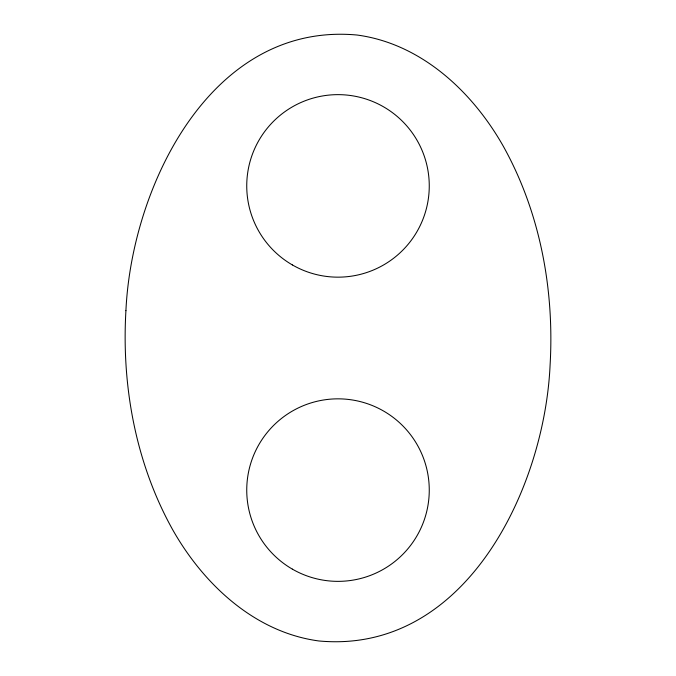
<?xml version="1.0" encoding="UTF-8"?>
<svg xmlns="http://www.w3.org/2000/svg" width="676" height="676" viewBox="0 0 676 676"><rect width="100%" height="100%" fill="white"/><g stroke="black" fill="none" stroke-linecap="round" stroke-linejoin="round"><path stroke-width="1.01" d="M125.922 310.664C121.511 386.047 135.741 463.423 172.684 529.739C203.501 584.233 254.725 632.347 318.869 640.966C464.995 654.503 544.366 489.432 550.078 365.336C554.489 289.953 540.259 212.577 503.316 146.261C472.499 91.767 421.275 43.653 357.131 35.034C211.005 21.497 131.634 186.568 125.922 310.664M292.37 569.133A91.26 91.26 0 0 0 429.26 490.1A91.26 91.26 0 0 0 292.37 411.067A91.26 91.26 0 0 0 292.37 569.133M292.37 264.933A91.26 91.26 0 0 0 429.26 185.9A91.26 91.26 0 0 0 292.37 106.867A91.26 91.26 0 0 0 292.37 264.933"/></g></svg>
